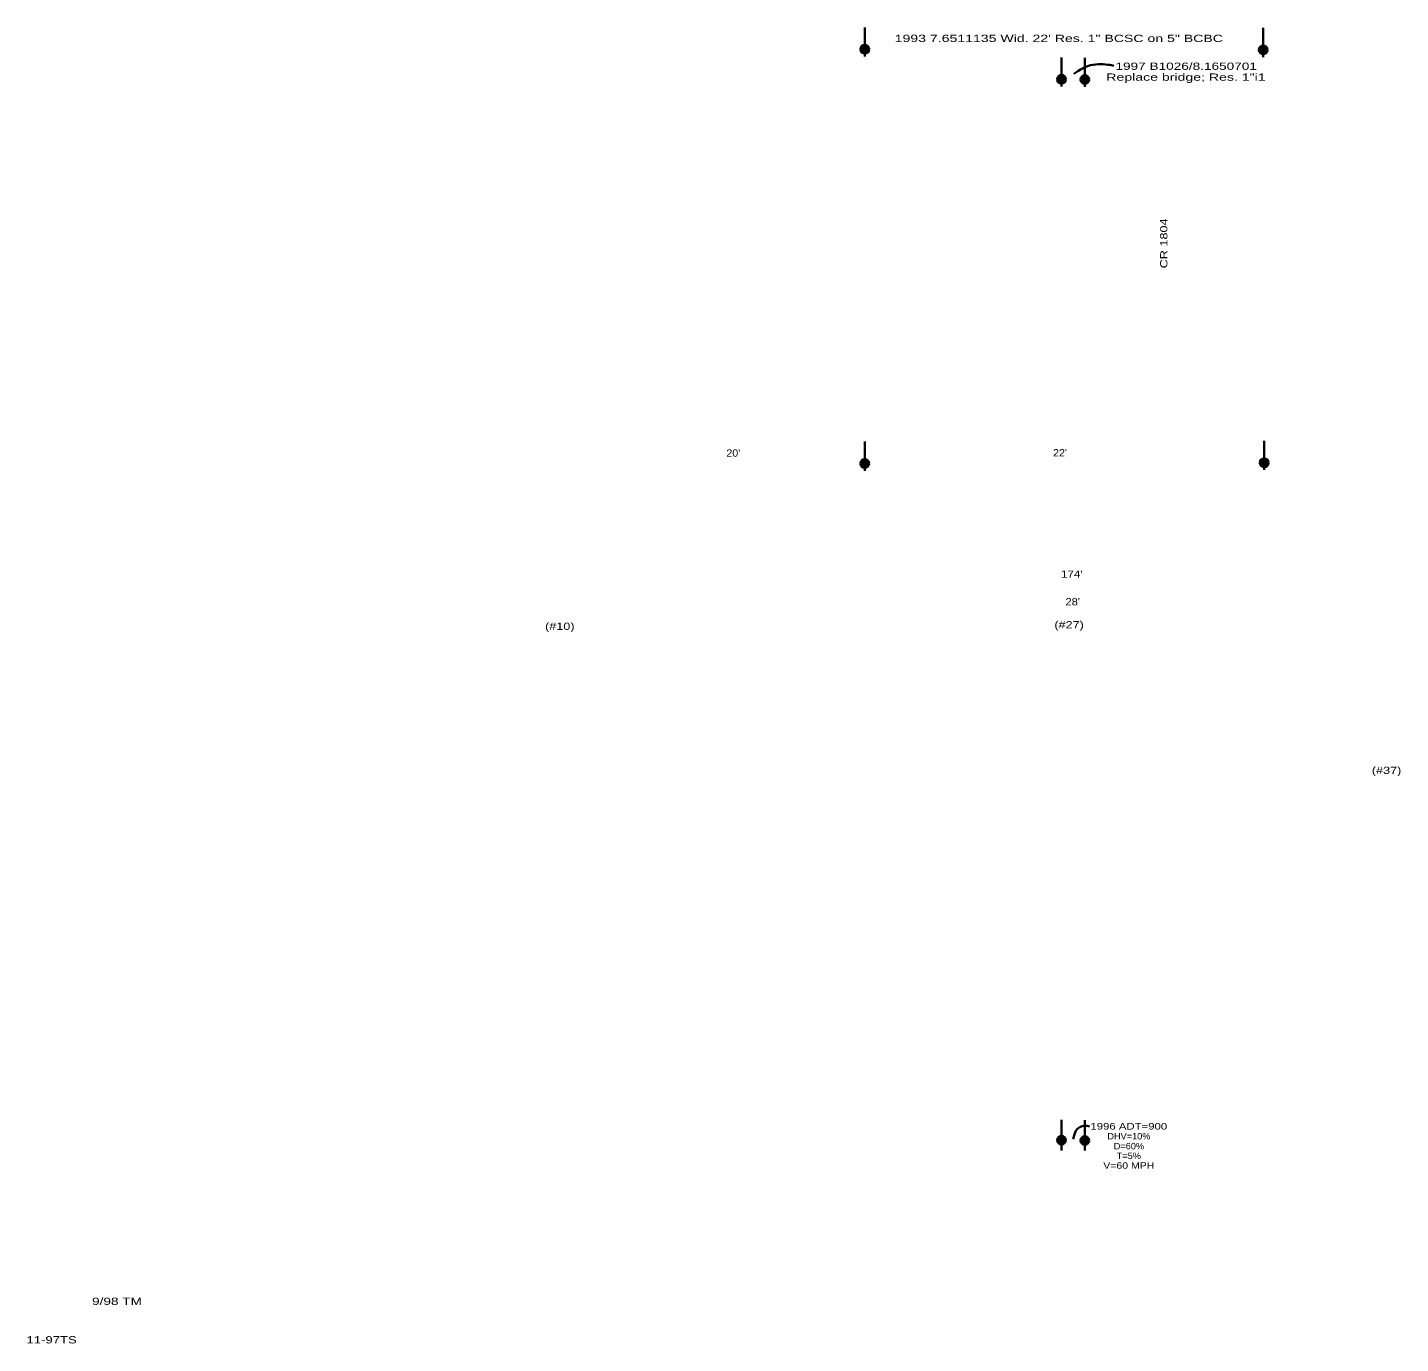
# Model space of a CAD drawing. Extents: x 0.69 to 6.36, y -6.63 to -1.19.
import ezdxf
from ezdxf.enums import TextEntityAlignment as Align

# ---------------------------------------------------------------- set-up
doc = ezdxf.new("R2010")
doc.units = 0
doc.header["$LTSCALE"] = 0.012
doc.layers.add('1', color=7, linetype='Continuous', lineweight=35)

msp = doc.modelspace()

# ---------------------------------------------------------------- hatches: boundary and pattern name
at = {"layer": '1'}
for points in [[(4.16692, -1.28201, 1), (4.13109, -1.28201, 1)], [(5.81292, -1.28401, 1), (5.77709, -1.28401, 1)], [(4.97991, -1.406, 1), (4.94408, -1.406, 1)], [(5.07591, -1.407, 1), (5.04008, -1.407, 1)], [(4.16692, -2.99201, 1), (4.13109, -2.99201, 1)], [(5.81692, -2.98901, 1), (5.78109, -2.98901, 1)], [(4.97991, -5.786, 1), (4.94408, -5.786, 1)], [(5.07591, -5.787, 1), (5.04008, -5.787, 1)]]:
    msp.add_hatch(color=256, dxfattribs=at).paths.add_polyline_path(points)

# ---------------------------------------------------------------- linework, layer by layer
for p, q in [((4.149, -1.312), (4.149, -1.192)), ((5.795, -1.314), (5.795, -1.194)), ((4.962, -1.436), (4.962, -1.316)), ((5.058, -1.437), (5.058, -1.317)), ((4.149, -3.022), (4.149, -2.902)), ((5.799, -3.019), (5.799, -2.899)), ((4.962, -5.828), (4.962, -5.702)), ((5.058, -5.829), (5.058, -5.703))]:
    msp.add_line(p, q, dxfattribs=at)
for centre in [(4.14901, -1.28201), (5.79501, -1.28401), (4.96199, -1.406), (5.05799, -1.407), (4.14901, -2.99201), (5.79901, -2.98901), (4.96199, -5.786), (5.05799, -5.787)]:
    msp.add_circle(centre, 0.01792, dxfattribs=at)
for points in [[(5.178, -1.35), (5.169, -1.348), (5.113, -1.337), (5.058, -1.352), (5.012, -1.383)], [(5.077, -5.729), (5.066, -5.726), (5.034, -5.725), (5.016, -5.751), (5.01, -5.782)]]:
    msp.add_open_spline(points, degree=3, dxfattribs=at)

# ---------------------------------------------------------------- texts
for s, height, width, p in [('1993 7.6511135 Wid. 22\' Res. 1" BCSC on 5" BCBC', 0.03, 1.45, (4.9505, -1.252)), ('1997 B1026/8.1650701', 0.03, 1.4, (5.4765, -1.367)), ('Replace bridge; Res. 1"i1', 0.03, 1.45, (5.4755, -1.412)), ("20'", 0.03, 1.1, (3.6065, -2.964)), ("22'", 0.03, 1.1, (4.9555, -2.963)), ("174'", 0.03, 1.2, (5.004, -3.464)), ("28'", 0.03, 1.15, (5.008, -3.578)), ('(#10)', 0.03, 1.3, (2.89, -3.679)), ('(#27)', 0.03, 1.3, (4.993, -3.673)), ('(#37)', 0.03, 1.3, (6.304, -4.274)), ('1996 ADT=900', 0.027, 1.3, (5.2395, -5.742)), ('DHV=10%', 0.027, 1.05, (5.24, -5.783)), ('D=60%', 0.027, 1.05, (5.24, -5.824)), ('T=5%', 0.027, 1.05, (5.2395, -5.864)), ('V=60 MPH', 0.027, 1.2, (5.2395, -5.904)), ('9/98 TM', 0.03, 1.4, (1.0615, -6.466)), ('11-97TS', 0.03, 1.35, (0.7915, -6.625))]:
    msp.add_text(s, height=height, dxfattribs=dict(at, width=width)).set_placement(p, align=Align.CENTER)
at = {"layer": '1', "width": 1.3}
msp.add_text('CR 1804', height=0.03, rotation=90, dxfattribs=at).set_placement((5.399, -2.0835), align=Align.CENTER)

doc.saveas('drawing.dxf')
